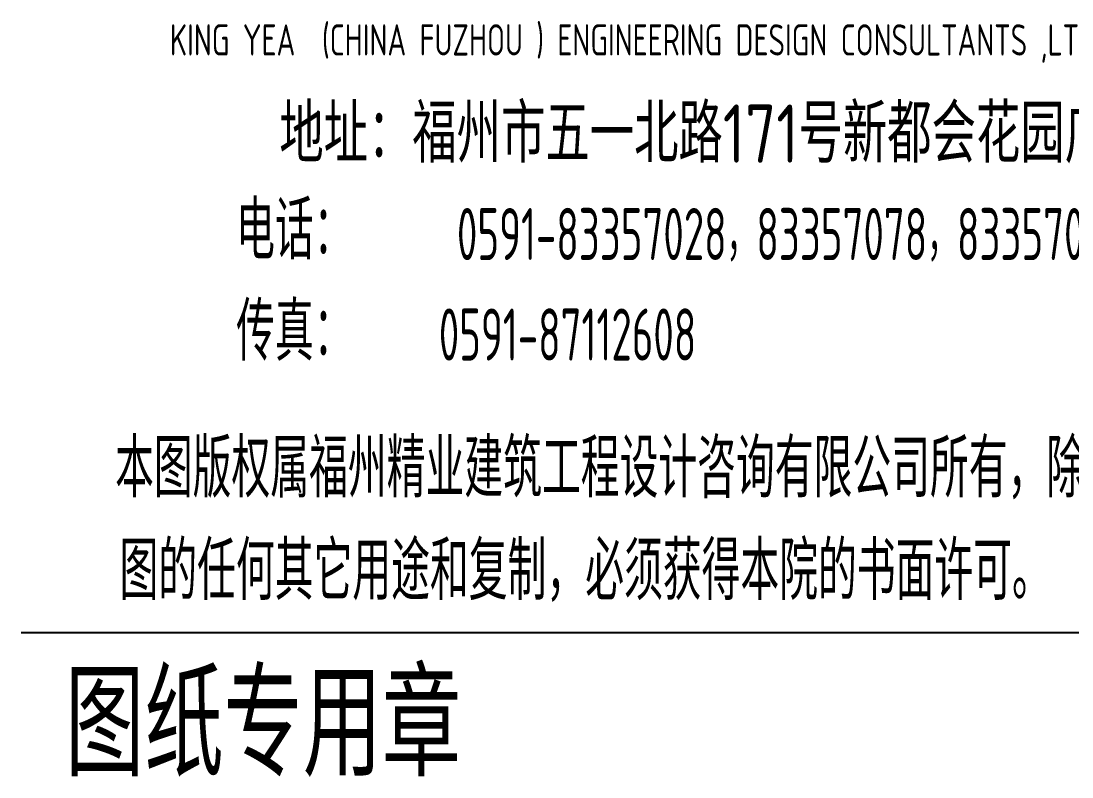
# Model space of a CAD drawing. Extents: x -144902 to 588294, y -160863 to 65494.
# Drawn here: x 279642 to 284685, y -107061 to -103433 of the extents above; entities that cross this region are included whole.
import ezdxf
from ezdxf.enums import TextEntityAlignment as Align

# ---------------------------------------------------------------- set-up
doc = ezdxf.new("R2010")
doc.units = 0
doc.header["$LTSCALE"] = 100
for name, color, linetype in [('1508', 2, 'CONTINUOUS'), ('PUB_TITLE', 4, 'CONTINUOUS'), ('tk图框', 7, 'CONTINUOUS')]:
    doc.layers.add(name, color=color, linetype=linetype)
doc.styles.add('HZTXT', font='tssdeng.shx', dxfattribs={"width": 0.7, "bigfont": 'tssdchn.shx'})
doc.styles.add('HZTXT2', font='tssdeng.shx', dxfattribs={"width": 0.7, "bigfont": 'tssdchn.shx'})
doc.styles.add('TK', font='tssdeng.shx', dxfattribs={"width": 0.7, "bigfont": 'tssdchn.shx'})

# ---------------------------------------------------------------- blocks, each defined once
blk = doc.blocks.new('A$C00BC0004')
at = {"layer": 'tk图框', "color": 2, "width": 0.7}
for s, height, style, p in [('KING YEA  (CHINA FUZHOU ) ENGINEERING DESIGN CONSULTANTS ,LTD', 150, 'HZTXT', (-6285.8, -2698.7)), ('本图版权属福州精业建筑工程设计咨询有限公司所有，除本工程外对本', 280, 'HZTXT2', (-6548.7, -4819.7)), ('图的任何其它用途和复制，必须获得本院的书面许可。', 280, 'HZTXT2', (-6527.3, -5311.9))]:
    blk.add_text(s, height=height, dxfattribs=dict(at, style=style)).set_placement(p)
at = {"layer": 'tk图框', "color": 2}
for s, height, style, width, p in [('地址：福州市五一北路171号新都会花园广场6F', 280, 'HZTXT2', 0.8, (-3509.7, -3059.2)), ('电话：', 280, 'TK', 0.7, (-5688.6, -3523.1)), ('0591-83357028，83357078，83357058', 250, 'TK', 0.6, (-3296.7, -3559)), ('传真：', 280, 'TK', 0.7, (-5688.6, -4008.6)), ('0591-87112608', 250, 'TK', 0.6, (-4377.6, -4037.2))]:
    blk.add_text(s, height=height, dxfattribs=dict(at, style=style, width=width)).set_placement(p, align=Align.MIDDLE)
blk = doc.blocks.new('A1tk')
at = {"layer": 'PUB_TITLE'}
blk.add_line((76100, 52931.8), (83100, 52931.8), dxfattribs=at)
at = {"layer": 'tk图框'}
blk.add_blockref('A$C00BC0004', (83100, 58400), dxfattribs=at)
at = {"layer": 'PUB_TITLE', "style": 'HZTXT2', "width": 0.8}
blk.add_text('图纸专用章', height=500, dxfattribs=at).set_placement((77261.9, 52520.6), align=Align.MIDDLE)

msp = doc.modelspace()

# ---------------------------------------------------------------- block references
at = {"layer": '1508'}
msp.add_blockref('A1tk', (203541.688, -159300.016), dxfattribs=at)

doc.saveas('drawing.dxf')
